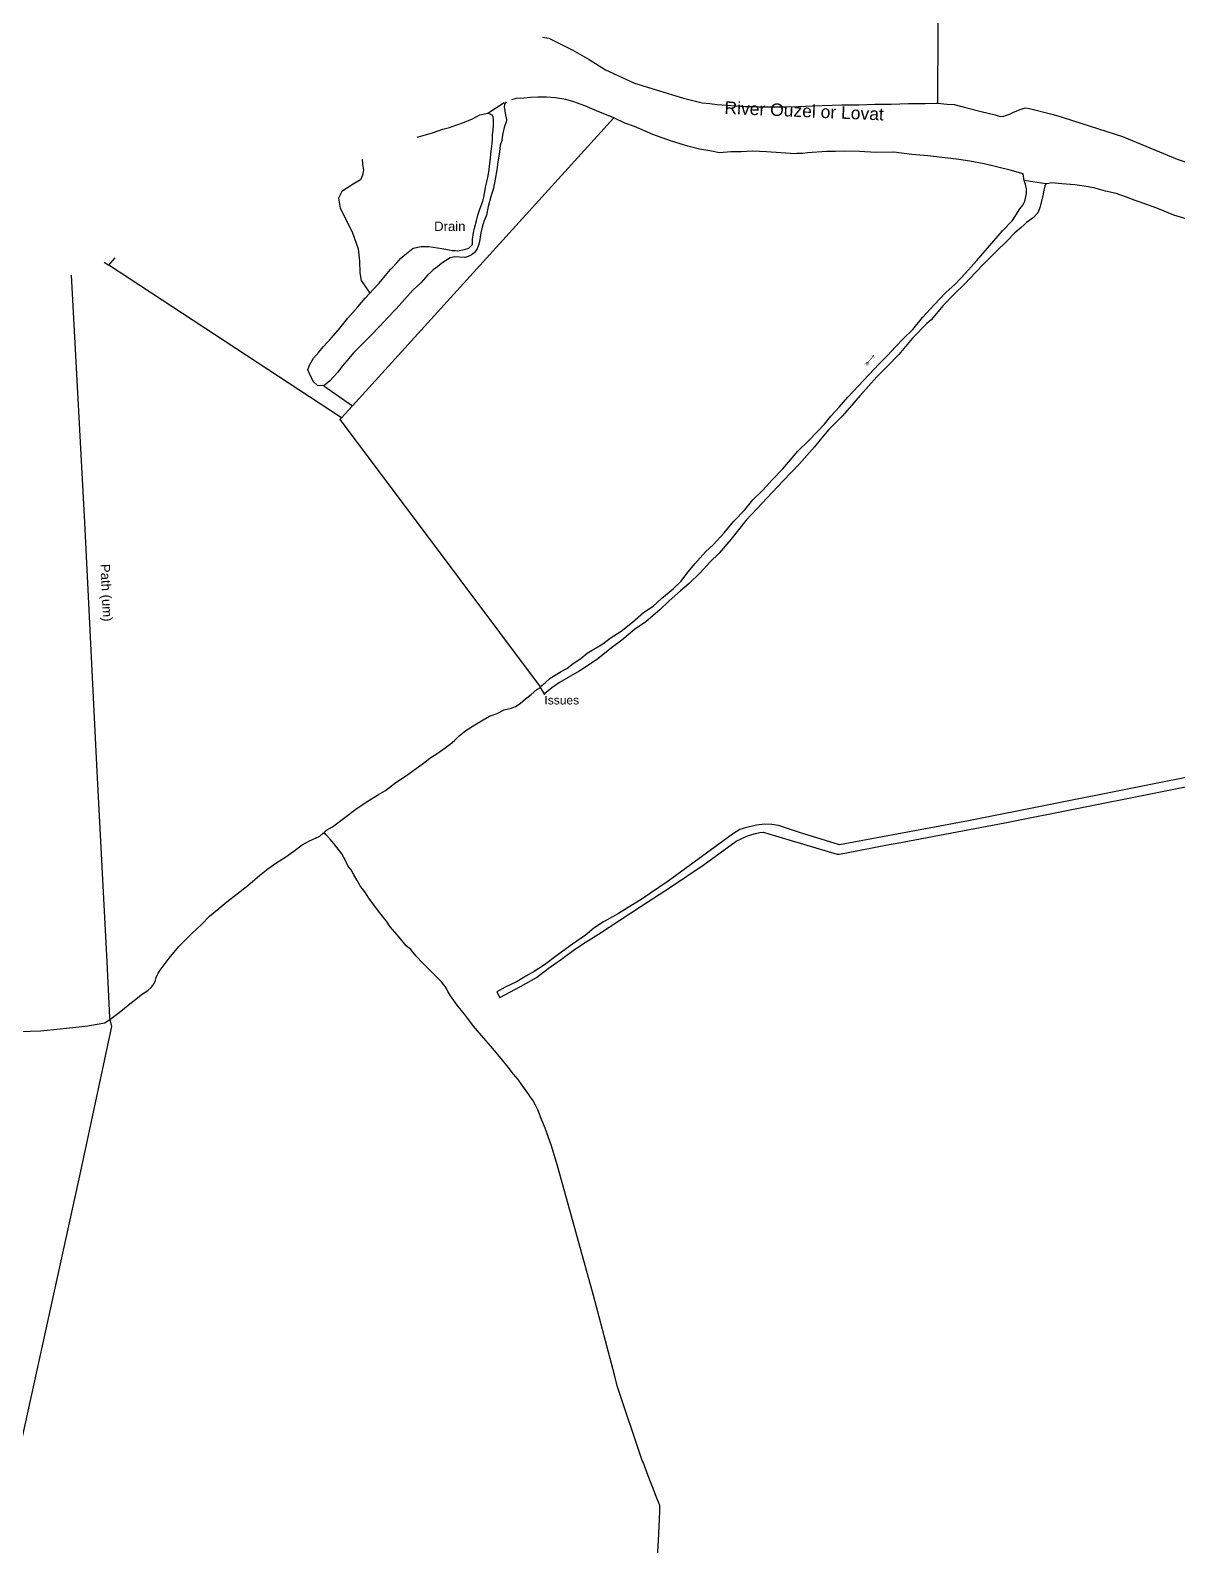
# Model space of a CAD drawing. Header units: millimetres. Extents: x 111502 to 977541, y 8702 to 1044108.
# Drawn here: x 974512.2 to 974878.6, y 477337.9 to 477822.1 of the extents above; entities that cross this region are included whole.
import ezdxf

# ---------------------------------------------------------------- set-up
doc = ezdxf.new("R2010")
doc.units = ezdxf.units.MM
doc.header["$LTSCALE"] = 0.25
doc.layers.add('X HVSS Site Background', color=8, linetype='Continuous')
doc.styles.add('OS Master Map$1$Standard', font='txt')

# ---------------------------------------------------------------- blocks, each defined once
blk = doc.blocks.new('OS Master Map$1$OSS17')
at = {"color": 8, "true_color": 0x707070, "const_width": 0.375, "flags": 128}
blk.add_lwpolyline([(0.188, 0), (0.181, 0.049), (0.162, 0.094), (0.133, 0.133), (0.094, 0.162), (0.049, 0.181), (0, 0.188), (-0.049, 0.181), (-0.094, 0.162), (-0.133, 0.133), (-0.162, 0.094), (-0.181, 0.049), (-0.188, 0), (-0.181, -0.049), (-0.162, -0.094), (-0.133, -0.133), (-0.094, -0.162), (-0.049, -0.181), (0, -0.188), (0.049, -0.181), (0.094, -0.162), (0.133, -0.133), (0.162, -0.094), (0.181, -0.049), (0.188, 0), (0.181, 0.049)], dxfattribs=at)
blk = doc.blocks.new('OS Master Map$1$OSS6')
at = {"color": 8, "true_color": 0x707070, "const_width": 0.174, "flags": 128}
for points in [[(0.5, 0.5), (0, 0), (0.5, -0.5)], [(0, 0), (3.438, 0)], [(3.35, 0.5), (2.85, 0), (3.35, -0.5)], [(3.938, 0.5), (3.438, 0), (3.938, -0.5)]]:
    blk.add_lwpolyline(points, dxfattribs=at)
blk = doc.blocks.new('OS MAP')
at = {"layer": 'X HVSS Site Background', "flags": 128}
for points in [[(488439.36, 242568.64), (488458.2, 242566.45), (488458.2, 242566.45), (488493.51, 242561.17), (488493.51, 242561.17), (488536.39, 242554.57), (488536.39, 242554.57), (488575.07, 242548.15), (488575.07, 242548.15), (488587.04, 242546.16), (488587.04, 242546.16), (488585.72, 242508.88), (488585.72, 242508.88), (488584.56, 242424.75), (488584.56, 242424.75), (488583.9, 242388.29), (488583.9, 242388.29), (488583.68, 242340.2)], [(488457.53, 242361.34), (488459.56, 242361.04), (488459.56, 242361.04), (488467.27, 242357.15), (488467.27, 242357.15), (488472.47, 242354.2), (488472.47, 242354.2), (488477.67, 242350.91), (488477.67, 242350.91), (488486.94, 242346.61), (488486.94, 242346.61), (488494.91, 242344.13), (488494.91, 242344.13), (488499.11, 242342.86), (488499.11, 242342.86), (488502.6, 242341.82), (488502.6, 242341.82), (488508.58, 242340.37), (488508.58, 242340.37), (488510.97, 242340.07), (488510.97, 242340.07), (488513.36, 242339.79), (488513.36, 242339.79), (488522.41, 242339.19), (488522.41, 242339.19), (488524.4, 242339.15), (488524.4, 242339.15), (488526.6, 242339.1), (488526.6, 242339.1), (488531.44, 242339), (488531.44, 242339), (488535.37, 242339.03), (488535.37, 242339.03), (488539.37, 242339.19), (488539.37, 242339.19), (488543.79, 242339.36), (488543.79, 242339.36), (488553.16, 242339.74), (488553.16, 242339.74), (488558.56, 242339.74), (488558.56, 242339.74), (488563.66, 242339.94), (488563.66, 242339.94), (488568.96, 242339.94), (488568.96, 242339.94), (488574.46, 242340.14), (488574.46, 242340.14), (488579.76, 242340.14), (488579.76, 242340.14), (488583.26, 242340.24), (488583.26, 242340.24), (488583.68, 242340.2)], [(488445.97, 242340.67), (488445.46, 242339.94), (488445.46, 242339.94), (488445.36, 242339.04), (488445.36, 242339.04), (488445.56, 242337.74), (488445.56, 242337.74), (488445.76, 242336.34), (488445.76, 242336.34), (488446.06, 242335.04), (488446.06, 242335.04), (488446.06, 242334.54), (488446.06, 242334.54), (488445.36, 242332.44), (488445.36, 242332.44), (488444.76, 242330.14), (488444.76, 242330.14), (488444.56, 242328.34), (488444.56, 242328.34), (488444.06, 242326.84), (488444.06, 242326.84), (488443.86, 242324.54), (488443.86, 242324.54), (488443.26, 242321.44), (488443.26, 242321.44), (488442.96, 242318.94), (488442.96, 242318.94), (488442.46, 242315.94), (488442.46, 242315.94), (488441.86, 242313.04), (488441.86, 242313.04), (488440.96, 242309.94), (488440.96, 242309.94), (488440.26, 242307.24), (488440.26, 242307.24), (488439.66, 242304.44), (488439.66, 242304.44), (488438.86, 242302.44), (488438.86, 242302.44), (488438.26, 242300.64), (488438.26, 242300.64), (488437.86, 242298.84), (488437.86, 242298.84), (488437.46, 242296.04), (488437.46, 242296.04), (488437.16, 242294.84), (488437.16, 242294.84), (488436.66, 242293.64), (488436.66, 242293.64), (488436.46, 242293.34), (488436.46, 242293.34), (488435.76, 242292.44), (488435.76, 242292.44), (488434.86, 242291.74), (488434.86, 242291.74), (488433.86, 242291.24), (488433.86, 242291.24), (488432.86, 242290.94), (488432.86, 242290.94), (488432.66, 242290.94), (488432.66, 242290.94), (488429.56, 242291.14), (488429.56, 242291.14), (488428.06, 242290.84), (488428.06, 242290.84), (488425.46, 242289.14), (488425.46, 242289.14), (488424.06, 242287.94), (488424.06, 242287.94), (488422.66, 242286.94), (488422.66, 242286.94), (488421.86, 242286.24), (488421.86, 242286.24), (488420.96, 242285.34), (488420.96, 242285.34), (488418.66, 242282.84), (488418.66, 242282.84), (488416.16, 242280.44), (488416.16, 242280.44), (488413.46, 242277.54), (488413.46, 242277.54), (488410.86, 242274.54), (488410.86, 242274.54), (488408.16, 242271.74), (488408.16, 242271.74), (488405.56, 242268.94), (488405.56, 242268.94), (488402.66, 242265.84), (488402.66, 242265.84), (488399.66, 242262.94), (488399.66, 242262.94), (488397.26, 242260.54), (488397.26, 242260.54), (488395.06, 242257.94), (488395.06, 242257.94), (488393.56, 242256.14), (488393.56, 242256.14), (488392.16, 242254.24), (488392.16, 242254.24), (488390.96, 242252.94), (488390.96, 242252.94), (488389.66, 242251.54), (488389.66, 242251.54), (488387.76, 242249.94)], [(488440.12, 242337.06), (488445.37, 242340.43)], [(488480.36, 242335.54), (488474.86, 242337.74), (488474.86, 242337.74), (488471.06, 242339.34), (488471.06, 242339.34), (488467.56, 242340.64), (488467.56, 242340.64), (488465.06, 242341.44), (488465.06, 242341.44), (488461.76, 242341.94), (488461.76, 242341.94), (488458.86, 242342.14), (488458.86, 242342.14), (488456.06, 242342.14), (488456.06, 242342.14), (488453.76, 242342.04), (488453.76, 242342.04), (488451.56, 242341.84), (488451.56, 242341.84), (488449.16, 242341.74), (488449.16, 242341.74), (488447.62, 242341.33)], [(488583.68, 242340.2), (488586.86, 242339.94), (488586.86, 242339.94), (488589.06, 242339.84), (488589.06, 242339.84), (488593.06, 242338.74), (488593.06, 242338.74), (488597.66, 242337.54), (488597.66, 242337.54), (488602.16, 242336.54), (488602.16, 242336.54), (488603.06, 242336.14), (488603.06, 242336.14), (488603.86, 242335.94), (488603.86, 242335.94), (488604.86, 242336.04), (488604.86, 242336.04), (488605.46, 242336.24), (488605.46, 242336.24), (488606.06, 242336.54), (488606.06, 242336.54), (488607.06, 242336.84), (488607.06, 242336.84), (488607.96, 242337.34), (488607.96, 242337.34), (488610.46, 242338.34), (488610.46, 242338.34), (488611.76, 242338.74), (488611.76, 242338.74), (488613.06, 242338.54), (488613.06, 242338.54), (488620.66, 242336.64), (488620.66, 242336.64), (488623.26, 242335.84), (488623.26, 242335.84), (488627.16, 242334.54), (488627.16, 242334.54), (488642.86, 242329.54), (488642.86, 242329.54), (488660.26, 242322.28), (488660.26, 242322.28), (488678.08, 242316.51)], [(488480.36, 242335.54), (488396.89, 242243.53)], [(488402.41, 242279.51), (488403.46, 242280.64), (488403.46, 242280.64), (488405.36, 242282.74), (488405.36, 242282.74), (488407.36, 242285.04), (488407.36, 242285.04), (488409.16, 242287.14), (488409.16, 242287.14), (488411.16, 242289.34), (488411.16, 242289.34), (488412.26, 242290.64), (488412.26, 242290.64), (488413.56, 242291.74), (488413.56, 242291.74), (488416.26, 242293.84), (488416.26, 242293.84), (488418.86, 242294.44), (488418.86, 242294.44), (488421.26, 242294.44), (488421.26, 242294.44), (488424.06, 242294.04), (488424.06, 242294.04), (488425.36, 242293.74), (488425.36, 242293.74), (488426.66, 242293.54), (488426.66, 242293.54), (488427.76, 242293.34), (488427.76, 242293.34), (488428.76, 242293.14), (488428.76, 242293.14), (488429.66, 242293.14), (488429.66, 242293.14), (488430.46, 242293.04), (488430.46, 242293.04), (488432.66, 242293.44), (488432.66, 242293.44), (488434.06, 242293.94), (488434.06, 242293.94), (488435.16, 242295.04), (488435.16, 242295.04), (488435.16, 242296.74), (488435.16, 242296.74), (488435.26, 242297.34), (488435.26, 242297.34), (488435.46, 242298.14), (488435.46, 242298.14), (488435.56, 242298.94), (488435.56, 242298.94), (488435.76, 242299.74), (488435.76, 242299.74), (488435.96, 242300.74), (488435.96, 242300.74), (488436.46, 242302.64), (488436.46, 242302.64), (488436.96, 242304.44), (488436.96, 242304.44), (488437.46, 242306.04), (488437.46, 242306.04), (488437.96, 242307.54), (488437.96, 242307.54), (488438.46, 242308.94), (488438.46, 242308.94), (488438.86, 242310.24), (488438.86, 242310.24), (488439.46, 242313.84), (488439.46, 242313.84), (488439.86, 242315.54), (488439.86, 242315.54), (488440.26, 242317.04), (488440.26, 242317.04), (488440.56, 242319.04), (488440.56, 242319.04), (488440.76, 242320.94), (488440.76, 242320.94), (488440.96, 242322.54), (488440.96, 242322.54), (488441.06, 242324.04), (488441.06, 242324.04), (488441.26, 242325.64), (488441.26, 242325.64), (488441.46, 242327.34), (488441.46, 242327.34), (488441.56, 242328.64), (488441.56, 242328.64), (488441.56, 242330.14), (488441.56, 242330.14), (488441.76, 242331.64), (488441.76, 242331.64), (488441.86, 242333.14), (488441.86, 242333.14), (488441.96, 242334.14), (488441.96, 242334.14), (488441.96, 242335.14), (488441.96, 242335.14), (488441.66, 242336.24), (488441.66, 242336.24), (488441.06, 242336.64), (488441.06, 242336.64), (488440.12, 242337.06)], [(488417.48, 242329.31), (488419.46, 242329.94), (488419.46, 242329.94), (488422.76, 242330.84), (488422.76, 242330.84), (488425.76, 242331.94), (488425.76, 242331.94), (488427.86, 242332.44), (488427.86, 242332.44), (488430.16, 242333.34), (488430.16, 242333.34), (488432.66, 242334.14), (488432.66, 242334.14), (488435.16, 242335.24), (488435.16, 242335.24), (488437.56, 242336.44), (488437.56, 242336.44), (488440.12, 242337.06)], [(488611.46, 242315.54), (488611.06, 242317.64), (488611.06, 242317.64), (488606.96, 242318.84), (488606.96, 242318.84), (488598.66, 242320.84), (488598.66, 242320.84), (488594.06, 242321.64), (488594.06, 242321.64), (488589.76, 242322.34), (488589.76, 242322.34), (488580.66, 242323.44), (488580.66, 242323.44), (488575.56, 242323.84), (488575.56, 242323.84), (488569.76, 242324.54), (488569.76, 242324.54), (488564.06, 242324.44), (488564.06, 242324.44), (488558.76, 242324.74), (488558.76, 242324.74), (488553.96, 242324.84), (488553.96, 242324.84), (488551.16, 242324.74), (488551.16, 242324.74), (488548.26, 242324.74), (488548.26, 242324.74), (488542.16, 242324.34), (488542.16, 242324.34), (488540.56, 242324.14), (488540.56, 242324.14), (488538.76, 242324.14), (488538.76, 242324.14), (488537.76, 242324.04), (488537.76, 242324.04), (488536.76, 242324.14), (488536.76, 242324.14), (488529.16, 242324.64), (488529.16, 242324.64), (488524.66, 242324.84), (488524.66, 242324.84), (488521.06, 242324.64), (488521.06, 242324.64), (488517.76, 242324.64), (488517.76, 242324.64), (488514.06, 242324.34), (488514.06, 242324.34), (488511.06, 242324.94), (488511.06, 242324.94), (488507.66, 242325.54), (488507.66, 242325.54), (488503.96, 242326.44), (488503.96, 242326.44), (488498.76, 242328.04), (488498.76, 242328.04), (488492.76, 242330.24), (488492.76, 242330.24), (488486.96, 242332.74), (488486.96, 242332.74), (488483.87, 242333.83), (488483.87, 242333.83), (488480.36, 242335.54)], [(488399.99, 242322.33), (488400.12, 242320.71), (488400.12, 242320.71), (488400.39, 242318.86), (488400.39, 242318.86), (488400.12, 242317.21), (488400.12, 242317.21), (488399.39, 242315.75), (488399.39, 242315.75), (488397.14, 242314.36), (488397.14, 242314.36), (488393.44, 242312.05), (488393.44, 242312.05), (488392.45, 242309.86), (488392.45, 242309.86), (488392.98, 242306.69), (488392.98, 242306.69), (488396.75, 242299.08), (488396.75, 242299.08), (488398.67, 242293.72), (488398.67, 242293.72), (488399.13, 242289.76), (488399.13, 242289.76), (488399.2, 242285.98), (488399.2, 242285.98), (488399.66, 242283.54), (488399.66, 242283.54), (488402.41, 242279.51)], [(488456.84, 242153.74), (488458.46, 242155.04), (488458.46, 242155.04), (488459.96, 242156.54), (488459.96, 242156.54), (488461.56, 242157.44), (488461.56, 242157.44), (488463.56, 242158.64), (488463.56, 242158.64), (488465.36, 242159.64), (488465.36, 242159.64), (488467.36, 242161.24), (488467.36, 242161.24), (488469.76, 242162.74), (488469.76, 242162.74), (488471.86, 242164.54), (488471.86, 242164.54), (488476.86, 242167.44), (488476.86, 242167.44), (488479.16, 242169.24), (488479.16, 242169.24), (488482.66, 242171.54), (488482.66, 242171.54), (488486.26, 242174.44), (488486.26, 242174.44), (488489.86, 242177.44), (488489.86, 242177.44), (488492.86, 242179.54), (488492.86, 242179.54), (488495.56, 242181.94), (488495.56, 242181.94), (488499.26, 242185.04), (488499.26, 242185.04), (488501.86, 242187.54), (488501.86, 242187.54), (488503.66, 242189.94), (488503.66, 242189.94), (488506.26, 242193.04), (488506.26, 242193.04), (488509.66, 242196.84), (488509.66, 242196.84), (488512.16, 242199.24), (488512.16, 242199.24), (488515.56, 242202.94), (488515.56, 242202.94), (488518.66, 242206.64), (488518.66, 242206.64), (488522.16, 242210.24), (488522.16, 242210.24), (488524.76, 242213.44), (488524.76, 242213.44), (488527.96, 242216.54), (488527.96, 242216.54), (488531.06, 242219.94), (488531.06, 242219.94), (488534.36, 242223.44), (488534.36, 242223.44), (488539.16, 242229.04), (488539.16, 242229.04), (488542.66, 242232.44), (488542.66, 242232.44), (488545.26, 242235.24), (488545.26, 242235.24), (488547.66, 242237.64), (488547.66, 242237.64), (488549.66, 242240.24), (488549.66, 242240.24), (488552.36, 242243.14), (488552.36, 242243.14), (488555.06, 242246.24), (488555.06, 242246.24), (488561.76, 242253.44), (488561.76, 242253.44), (488565.06, 242256.94), (488565.06, 242256.94), (488567.76, 242259.64), (488567.76, 242259.64), (488570.36, 242262.34), (488570.36, 242262.34), (488572.76, 242264.94), (488572.76, 242264.94), (488575.86, 242267.94), (488575.86, 242267.94), (488578.96, 242271.74), (488578.96, 242271.74), (488582.66, 242275.84), (488582.66, 242275.84), (488586.36, 242279.74), (488586.36, 242279.74), (488589.36, 242282.44), (488589.36, 242282.44), (488592.66, 242285.94), (488592.66, 242285.94), (488596.26, 242289.94), (488596.26, 242289.94), (488601.76, 242296.24), (488601.76, 242296.24), (488604.46, 242299.44), (488604.46, 242299.44), (488607.66, 242302.74), (488607.66, 242302.74), (488610.06, 242306.44), (488610.06, 242306.44), (488610.96, 242307.64), (488610.96, 242307.64), (488611.66, 242308.94), (488611.66, 242308.94), (488612.16, 242311.34), (488612.16, 242311.34), (488612.16, 242312.94), (488612.16, 242312.94), (488611.86, 242314.24), (488611.86, 242314.24), (488611.46, 242315.54)], [(488618.32, 242314.44), (488618.06, 242313.74), (488618.06, 242313.74), (488617.66, 242312.44), (488617.66, 242312.44), (488617.36, 242310.64), (488617.36, 242310.64), (488616.46, 242306.84), (488616.46, 242306.84), (488615.96, 242305.74), (488615.96, 242305.74), (488615.76, 242305.14), (488615.76, 242305.14), (488614.36, 242303.74), (488614.36, 242303.74), (488612.16, 242302.04), (488612.16, 242302.04), (488611.46, 242301.34), (488611.46, 242301.34), (488610.46, 242300.54), (488610.46, 242300.54), (488608.46, 242298.84), (488608.46, 242298.84), (488605.86, 242296.14), (488605.86, 242296.14), (488602.26, 242292.64), (488602.26, 242292.64), (488598.66, 242289.04), (488598.66, 242289.04), (488595.86, 242286.14), (488595.86, 242286.14), (488592.46, 242282.54), (488592.46, 242282.54), (488589.06, 242279.24), (488589.06, 242279.24), (488585.56, 242275.54), (488585.56, 242275.54), (488581.66, 242271.04), (488581.66, 242271.04), (488580.36, 242269.84), (488580.36, 242269.84), (488575.86, 242265.24), (488575.86, 242265.24), (488575.06, 242264.34), (488575.06, 242264.34), (488571.36, 242259.94), (488571.36, 242259.94), (488567.76, 242256.14), (488567.76, 242256.14), (488564.36, 242252.74), (488564.36, 242252.74), (488559.06, 242246.84), (488559.06, 242246.84), (488555.66, 242242.84), (488555.66, 242242.84), (488553.26, 242240.24), (488553.26, 242240.24), (488549.06, 242235.94), (488549.06, 242235.94), (488547.26, 242233.84), (488547.26, 242233.84), (488544.46, 242230.44), (488544.46, 242230.44), (488539.66, 242224.94), (488539.66, 242224.94), (488534.46, 242219.54), (488534.46, 242219.54), (488522.66, 242206.94), (488522.66, 242206.94), (488517.76, 242200.84), (488517.76, 242200.84), (488513.96, 242196.44), (488513.96, 242196.44), (488510.96, 242193.54), (488510.96, 242193.54), (488507.96, 242190.14), (488507.96, 242190.14), (488504.46, 242186.74), (488504.46, 242186.74), (488501.66, 242184.44), (488501.66, 242184.44), (488498.06, 242181.24), (488498.06, 242181.24), (488495.06, 242178.34), (488495.06, 242178.34), (488490.56, 242174.54), (488490.56, 242174.54), (488486.96, 242172.04), (488486.96, 242172.04), (488482.86, 242168.64), (488482.86, 242168.64), (488479.56, 242166.24), (488479.56, 242166.24), (488475.26, 242162.64), (488475.26, 242162.64), (488471.96, 242160.44), (488471.96, 242160.44), (488469.26, 242158.74), (488469.26, 242158.74), (488462.96, 242155.14), (488462.96, 242155.14), (488460.56, 242153.44), (488460.56, 242153.44), (488458.16, 242151.54), (488458.16, 242151.54), (488456.96, 242153.57)], [(488618.32, 242314.44), (488611.46, 242315.54)], [(488664.86, 242302.74), (488659.26, 242304.44), (488659.26, 242304.44), (488654.36, 242306.44), (488654.36, 242306.44), (488650.56, 242307.84), (488650.56, 242307.84), (488646.86, 242309.14), (488646.86, 242309.14), (488644.06, 242310.24), (488644.06, 242310.24), (488640.76, 242311.34), (488640.76, 242311.34), (488637.36, 242312.14), (488637.36, 242312.14), (488633.66, 242313.14), (488633.66, 242313.14), (488630.56, 242313.74), (488630.56, 242313.74), (488627.56, 242314.14), (488627.56, 242314.14), (488623.46, 242314.44), (488623.46, 242314.44), (488620.26, 242314.74), (488620.26, 242314.74), (488619.26, 242314.54), (488619.26, 242314.54), (488618.32, 242314.44)], [(488319.02, 242288.45), (488321.03, 242290.83)], [(488306.98, 242285.23), (488311.26, 242206.24), (488311.26, 242206.24), (488315.26, 242126.74), (488315.26, 242126.74), (488318.46, 242065.84), (488318.46, 242065.84), (488319.26, 242048.04), (488319.26, 242048.04), (488319.38, 242047.5)], [(488317.53, 242289.43), (488319.02, 242288.45)], [(488393.36, 242239.64), (488319.02, 242288.45)], [(488387.76, 242249.94), (488385.66, 242250.04), (488385.66, 242250.04), (488384.36, 242251.24), (488384.36, 242251.24), (488382.66, 242255.04), (488382.66, 242255.04), (488383.16, 242256.54), (488383.16, 242256.54), (488384.46, 242258.74), (488384.46, 242258.74), (488386.16, 242260.64), (488386.16, 242260.64), (488387.66, 242262.44), (488387.66, 242262.44), (488390.06, 242265.14), (488390.06, 242265.14), (488392.36, 242267.84), (488392.36, 242267.84), (488395.36, 242271.54), (488395.36, 242271.54), (488398.56, 242275.14), (488398.56, 242275.14), (488400.96, 242277.94), (488400.96, 242277.94), (488402.41, 242279.51)], [(488387.76, 242249.94), (488396.89, 242243.53)], [(488396.89, 242243.53), (488393.36, 242239.64)], [(488393.36, 242239.64), (488392.88, 242239.12), (488392.88, 242239.12), (488418.16, 242205.44), (488418.16, 242205.44), (488456.84, 242153.74)], [(488697.84, 242131.71), (488593.66, 242110.94), (488593.66, 242110.94), (488552.42, 242103.31), (488552.42, 242103.31), (488539.7, 242107.21), (488539.7, 242107.21), (488532.9, 242109.41), (488532.9, 242109.41), (488530.8, 242109.71), (488530.8, 242109.71), (488528.6, 242109.81), (488528.6, 242109.81), (488525.9, 242109.51), (488525.9, 242109.51), (488522, 242108.61), (488522, 242108.61), (488520.6, 242108.11), (488520.6, 242108.11), (488518.24, 242106.72), (488518.24, 242106.72), (488497.75, 242091.64), (488497.75, 242091.64), (488489.05, 242085.74), (488489.05, 242085.74), (488486.35, 242084.14), (488486.35, 242084.14), (488481.85, 242081.34), (488481.85, 242081.34), (488477.05, 242078.64), (488477.05, 242078.64), (488473.95, 242076.64), (488473.95, 242076.64), (488471.25, 242074.44), (488471.25, 242074.44), (488467.15, 242071.54), (488467.15, 242071.54), (488462.15, 242067.94), (488462.15, 242067.94), (488458.25, 242064.94), (488458.25, 242064.94), (488454.85, 242062.84), (488454.85, 242062.84), (488452.25, 242061.34), (488452.25, 242061.34), (488449.45, 242059.64), (488449.45, 242059.64), (488445.65, 242057.74), (488445.65, 242057.74), (488442.95, 242056.34), (488442.95, 242056.34), (488443.95, 242054.44), (488443.95, 242054.44), (488450.55, 242058.04), (488450.55, 242058.04), (488455.65, 242060.84), (488455.65, 242060.84), (488459.35, 242063.74), (488459.35, 242063.74), (488463.65, 242066.74), (488463.65, 242066.74), (488467.35, 242069.54), (488467.35, 242069.54), (488470.65, 242071.74), (488470.65, 242071.74), (488475.45, 242074.74), (488475.45, 242074.74), (488482.25, 242079.14), (488482.25, 242079.14), (488489.05, 242083.64), (488489.05, 242083.64), (488498.45, 242089.74), (488498.45, 242089.74), (488509.15, 242096.94), (488509.15, 242096.94), (488519.45, 242104.41), (488519.45, 242104.41), (488522.8, 242106.01), (488522.8, 242106.01), (488524.4, 242106.51), (488524.4, 242106.51), (488525.6, 242106.91), (488525.6, 242106.91), (488527, 242107.21), (488527, 242107.21), (488528.2, 242107.31), (488528.2, 242107.31), (488530.2, 242106.71), (488530.2, 242106.71), (488551.72, 242100.31), (488551.72, 242100.31), (488552.32, 242100.31), (488552.32, 242100.31), (488554.12, 242100.61), (488554.12, 242100.61), (488568.32, 242103.35), (488568.32, 242103.35), (488570.86, 242103.84), (488570.86, 242103.84), (488605.26, 242110.24), (488605.26, 242110.24), (488699.31, 242129.02)], [(488387.86, 242107.24), (488388.56, 242107.94), (488388.56, 242107.94), (488390.46, 242109.04), (488390.46, 242109.04), (488398.36, 242114.94), (488398.36, 242114.94), (488402.06, 242117.44), (488402.06, 242117.44), (488405.16, 242119.34), (488405.16, 242119.34), (488407.46, 242120.64), (488407.46, 242120.64), (488410.26, 242122.84), (488410.26, 242122.84), (488414.86, 242125.94), (488414.86, 242125.94), (488419.56, 242129.34), (488419.56, 242129.34), (488421.56, 242130.94), (488421.56, 242130.94), (488424.26, 242132.64), (488424.26, 242132.64), (488426.46, 242134.24), (488426.46, 242134.24), (488428.06, 242135.44), (488428.06, 242135.44), (488429.46, 242136.64), (488429.46, 242136.64), (488430.96, 242138.04), (488430.96, 242138.04), (488433.06, 242139.74), (488433.06, 242139.74), (488435.96, 242141.64), (488435.96, 242141.64), (488438.56, 242143.24), (488438.56, 242143.24), (488440.66, 242144.34), (488440.66, 242144.34), (488443.06, 242145.24), (488443.06, 242145.24), (488445.36, 242146.34), (488445.36, 242146.34), (488447.66, 242146.94), (488447.66, 242146.94), (488448.96, 242147.44), (488448.96, 242147.44), (488450.46, 242148.44), (488450.46, 242148.44), (488452.16, 242149.94), (488452.16, 242149.94), (488453.96, 242151.34), (488453.96, 242151.34), (488455.76, 242152.84), (488455.76, 242152.84), (488456.96, 242153.57)], [(488456.84, 242153.74), (488456.96, 242153.57)], [(488319.38, 242047.5), (488322.36, 242049.74), (488322.36, 242049.74), (488326.26, 242052.84), (488326.26, 242052.84), (488326.72, 242053.21), (488326.72, 242053.21), (488329.76, 242055.64), (488329.76, 242055.64), (488331.46, 242056.74), (488331.46, 242056.74), (488332.66, 242057.74), (488332.66, 242057.74), (488333.36, 242058.64), (488333.36, 242058.64), (488333.86, 242059.64), (488333.86, 242059.64), (488334.16, 242060.84), (488334.16, 242060.84), (488334.76, 242062.24), (488334.76, 242062.24), (488335.46, 242063.24), (488335.46, 242063.24), (488336.36, 242064.44), (488336.36, 242064.44), (488338.36, 242067.04), (488338.36, 242067.04), (488341.46, 242070.74), (488341.46, 242070.74), (488345.46, 242074.84), (488345.46, 242074.84), (488348.76, 242077.94), (488348.76, 242077.94), (488351.16, 242080.44), (488351.16, 242080.44), (488354.16, 242082.94), (488354.16, 242082.94), (488356.76, 242085.04), (488356.76, 242085.04), (488360.06, 242087.64), (488360.06, 242087.64), (488363.46, 242090.24), (488363.46, 242090.24), (488367.16, 242093.44), (488367.16, 242093.44), (488369.86, 242095.54), (488369.86, 242095.54), (488372.66, 242097.64), (488372.66, 242097.64), (488375.26, 242099.24), (488375.26, 242099.24), (488378.16, 242101.24), (488378.16, 242101.24), (488380.76, 242103.24), (488380.76, 242103.24), (488383.16, 242104.54), (488383.16, 242104.54), (488385.06, 242105.44), (488385.06, 242105.44), (488386.46, 242106.04), (488386.46, 242106.04), (488387.56, 242106.94), (488387.56, 242106.94), (488387.86, 242107.24)], [(488493.64, 241866), (488494.59, 241880.9), (488494.59, 241880.9), (488494.99, 241890.2), (488494.99, 241890.2), (488494.99, 241890.4), (488494.99, 241890.4), (488495.09, 241890.6), (488495.09, 241890.6), (488495.09, 241891.9), (488495.09, 241891.9), (488494.99, 241892.1), (488494.99, 241892.1), (488494.99, 241892.3), (488494.99, 241892.3), (488494.69, 241892.9), (488494.69, 241892.9), (488494.69, 241893.1), (488494.69, 241893.1), (488494.49, 241893.5), (488494.49, 241893.5), (488494.09, 241894.5), (488494.09, 241894.5), (488493.69, 241895.6), (488493.69, 241895.6), (488493.39, 241896.2), (488493.39, 241896.2), (488491.29, 241901.7), (488491.29, 241901.7), (488489.69, 241906), (488489.69, 241906), (488489.39, 241906.6), (488489.39, 241906.6), (488481.4, 241930.4), (488481.4, 241930.4), (488480.6, 241933.9), (488480.6, 241933.9), (488473.9, 241959.3), (488473.9, 241959.3), (488462.58, 242000), (488462.58, 242000), (488460.46, 242007.14), (488460.46, 242007.14), (488458.46, 242012.74), (488458.46, 242012.74), (488457.16, 242015.84), (488457.16, 242015.84), (488456.06, 242018.54), (488456.06, 242018.54), (488455.36, 242020.04), (488455.36, 242020.04), (488454.46, 242021.64), (488454.46, 242021.64), (488453.76, 242022.64), (488453.76, 242022.64), (488453.16, 242023.54), (488453.16, 242023.54), (488450.96, 242026.54), (488450.96, 242026.54), (488449.76, 242028.24), (488449.76, 242028.24), (488448.26, 242030.04), (488448.26, 242030.04), (488446.56, 242032.24), (488446.56, 242032.24), (488444.36, 242034.94), (488444.36, 242034.94), (488441.06, 242038.94), (488441.06, 242038.94), (488438.06, 242042.34), (488438.06, 242042.34), (488435.56, 242045.34), (488435.56, 242045.34), (488433.06, 242048.64), (488433.06, 242048.64), (488430.26, 242052.04), (488430.26, 242052.04), (488428.16, 242055.04), (488428.16, 242055.04), (488427.56, 242056.04), (488427.56, 242056.04), (488427.36, 242056.44), (488427.36, 242056.44), (488426.86, 242057.34), (488426.86, 242057.34), (488426.56, 242057.94), (488426.56, 242057.94), (488426.06, 242058.54), (488426.06, 242058.54), (488425.26, 242059.44), (488425.26, 242059.44), (488423.86, 242060.94), (488423.86, 242060.94), (488419.26, 242065.54), (488419.26, 242065.54), (488417.26, 242067.64), (488417.26, 242067.64), (488415.56, 242069.84), (488415.56, 242069.84), (488414.06, 242071.04), (488414.06, 242071.04), (488412.76, 242072.54), (488412.76, 242072.54), (488411.76, 242073.74), (488411.76, 242073.74), (488410.36, 242075.34), (488410.36, 242075.34), (488408.96, 242077.04), (488408.96, 242077.04), (488407.76, 242078.84), (488407.76, 242078.84), (488405.16, 242082.04), (488405.16, 242082.04), (488403.66, 242084.04), (488403.66, 242084.04), (488402.36, 242085.94), (488402.36, 242085.94), (488400.86, 242088.24), (488400.86, 242088.24), (488399.36, 242090.14), (488399.36, 242090.14), (488398.36, 242091.84), (488398.36, 242091.84), (488397.16, 242093.94), (488397.16, 242093.94), (488396.46, 242095.24), (488396.46, 242095.24), (488395.36, 242096.54), (488395.36, 242096.54), (488394.76, 242098.04), (488394.76, 242098.04), (488393.46, 242100.34), (488393.46, 242100.34), (488391.96, 242102.34), (488391.96, 242102.34), (488390.96, 242103.64), (488390.96, 242103.64), (488389.66, 242105.14), (488389.66, 242105.14), (488388.46, 242106.44), (488388.46, 242106.44), (488387.86, 242107.24)], [(488319.38, 242047.5), (488319.86, 242045.24), (488319.86, 242045.24), (488310.2, 242000), (488310.2, 242000), (488258.84, 241766.1)], [(488289.35, 242043.55), (488290.85, 242043.57), (488290.85, 242043.57), (488297.26, 242043.83), (488297.26, 242043.83), (488303.48, 242044.46), (488303.48, 242044.46), (488308.46, 242045.04), (488308.46, 242045.04), (488312.36, 242045.44), (488312.36, 242045.44), (488315.36, 242045.94), (488315.36, 242045.94), (488317.82, 242046.44), (488317.82, 242046.44), (488319.16, 242047.34), (488319.16, 242047.34), (488319.38, 242047.5)]]:
    blk.add_lwpolyline(points, dxfattribs=at)
at = {"layer": 'X HVSS Site Background', "rotation": 230.7}
blk.add_blockref('OS Master Map$1$OSS6', (488563.36, 242259.64), dxfattribs=at)
at = {"layer": 'X HVSS Site Background'}
blk.add_blockref('OS Master Map$1$OSS17', (488458.16, 242151.54), dxfattribs=at)
at = {"layer": 'X HVSS Site Background', "attachment_point": 7, "style": 'OS Master Map$1$Standard'}
for s, insert, char_height, rotation in [('{\\farial|b0|i0|c0|p34;River Ouzel or Lovat}', (488515.62, 242336.77), 4, 357.6), ('{\\farial|b0|i0|c0|p34;Path (um)}', (488315.46, 242192.89), 3, 272.7)]:
    blk.add_mtext(s, dxfattribs=dict(at, insert=insert, char_height=char_height, rotation=rotation))
at = {"layer": 'X HVSS Site Background', "style": 'OS Master Map$1$Standard'}
for s, insert, char_height, attachment_point in [('{\\farial|b0|i0|c0|p34;Drain}', (488432.96, 242299.34), 3, 9), ('{\\farial|b0|i0|c0|p34;Issues}', (488458.16, 242150.86), 2.75, 1)]:
    blk.add_mtext(s, dxfattribs=dict(at, insert=insert, char_height=char_height, attachment_point=attachment_point))

msp = doc.modelspace()

# ---------------------------------------------------------------- block references
at = {"lineweight": 0}
msp.add_blockref('OS MAP', (486218.2, 235458.61), dxfattribs=at)

doc.saveas('drawing.dxf')
